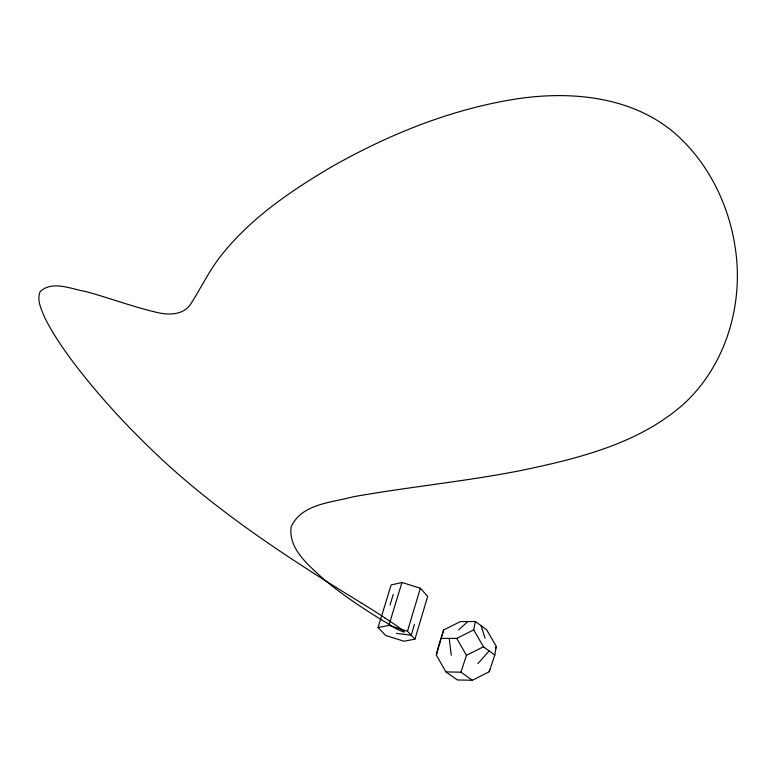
<?xml version="1.0" encoding="UTF-8"?>
<svg xmlns="http://www.w3.org/2000/svg" width="776" height="776" viewBox="0 0 776 776"><rect width="100%" height="100%" fill="white"/><g stroke="black" fill="none" stroke-linecap="round" stroke-linejoin="round"><path stroke-width="1.16" d="M494.797 655.031L496.291 646.427L486.649 629.782L475.397 621.489L460.41 621.576L443.678 629.937L438.372 646.505L436.345 655.07L445.89 671.909L457.355 679.951L472.409 680.271L489.249 671.706L494.797 655.031L483.458 646.786L473.709 629.889L475.397 621.489M489.249 671.706L489.637 669.523M436.345 655.07L443.678 629.937M414.937 639.162L427.663 596.395L420.369 588.218L401.958 582.475L391.123 584.978L378.048 627.571L385.662 635.466L403.966 641.218L414.937 639.162L407.468 631.227L388.883 625.388L378.048 627.571M407.468 631.227L420.369 588.218M414.442 624.408L411.212 635.205L396.478 633.361M388.883 625.388L401.958 582.475M390.018 605.008L393.277 594.338M472.409 680.271L460.954 672.181L466.444 655.371L483.458 646.786M495.554 648.629L496.291 646.427M477.919 663.587L489.142 650.918M458.587 629.908L467.88 621.528M441.69 638.367L456.734 638.405L473.709 629.889M445.89 671.909L460.954 672.181M361.994 603.359C291.165 559.971 220.888 514.527 159.972 457.636C127.216 426.8 96.505 393.655 69.704 357.484C60.295 344.447 51.245 331.061 44.251 316.54C41.186 308.809 36.569 299.914 40.158 291.601C52.361 280.117 71.392 289.138 85.622 291.504C108.863 297.78 131.445 306.345 154.88 311.933C167.267 315.298 183.495 315.842 191.109 303.406C202.002 286.276 210.665 267.671 223.924 252.093C253.315 216.31 292.271 190.004 331.827 166.685C389.028 134.306 451.069 109.173 516.253 98.959C573.134 90.239 637.484 96.864 680.678 138.613C714.075 170.865 733.242 215.97 736.861 261.968C740.663 313.388 723.067 366.873 685.189 402.657C640.675 443.038 580.312 458.015 523.014 470.101C466.774 481.324 409.602 486.746 353.167 496.785C331.74 502.635 301.195 503.75 291.048 527.147C288.478 549.447 308.945 565.394 323.514 579.061C342.245 594.765 362.693 608.258 383.49 621.043C390.124 624.36 397.613 630.762 404.354 631.974C398.457 626.397 391.269 622.352 384.634 617.725M456.734 638.405L466.444 655.371M481.042 625.65L485.068 638.202M449.188 638.386L451.292 655.216M362.14 603.437A121.463 4.433 30.2 0 1 384.78 617.803"/></g></svg>
